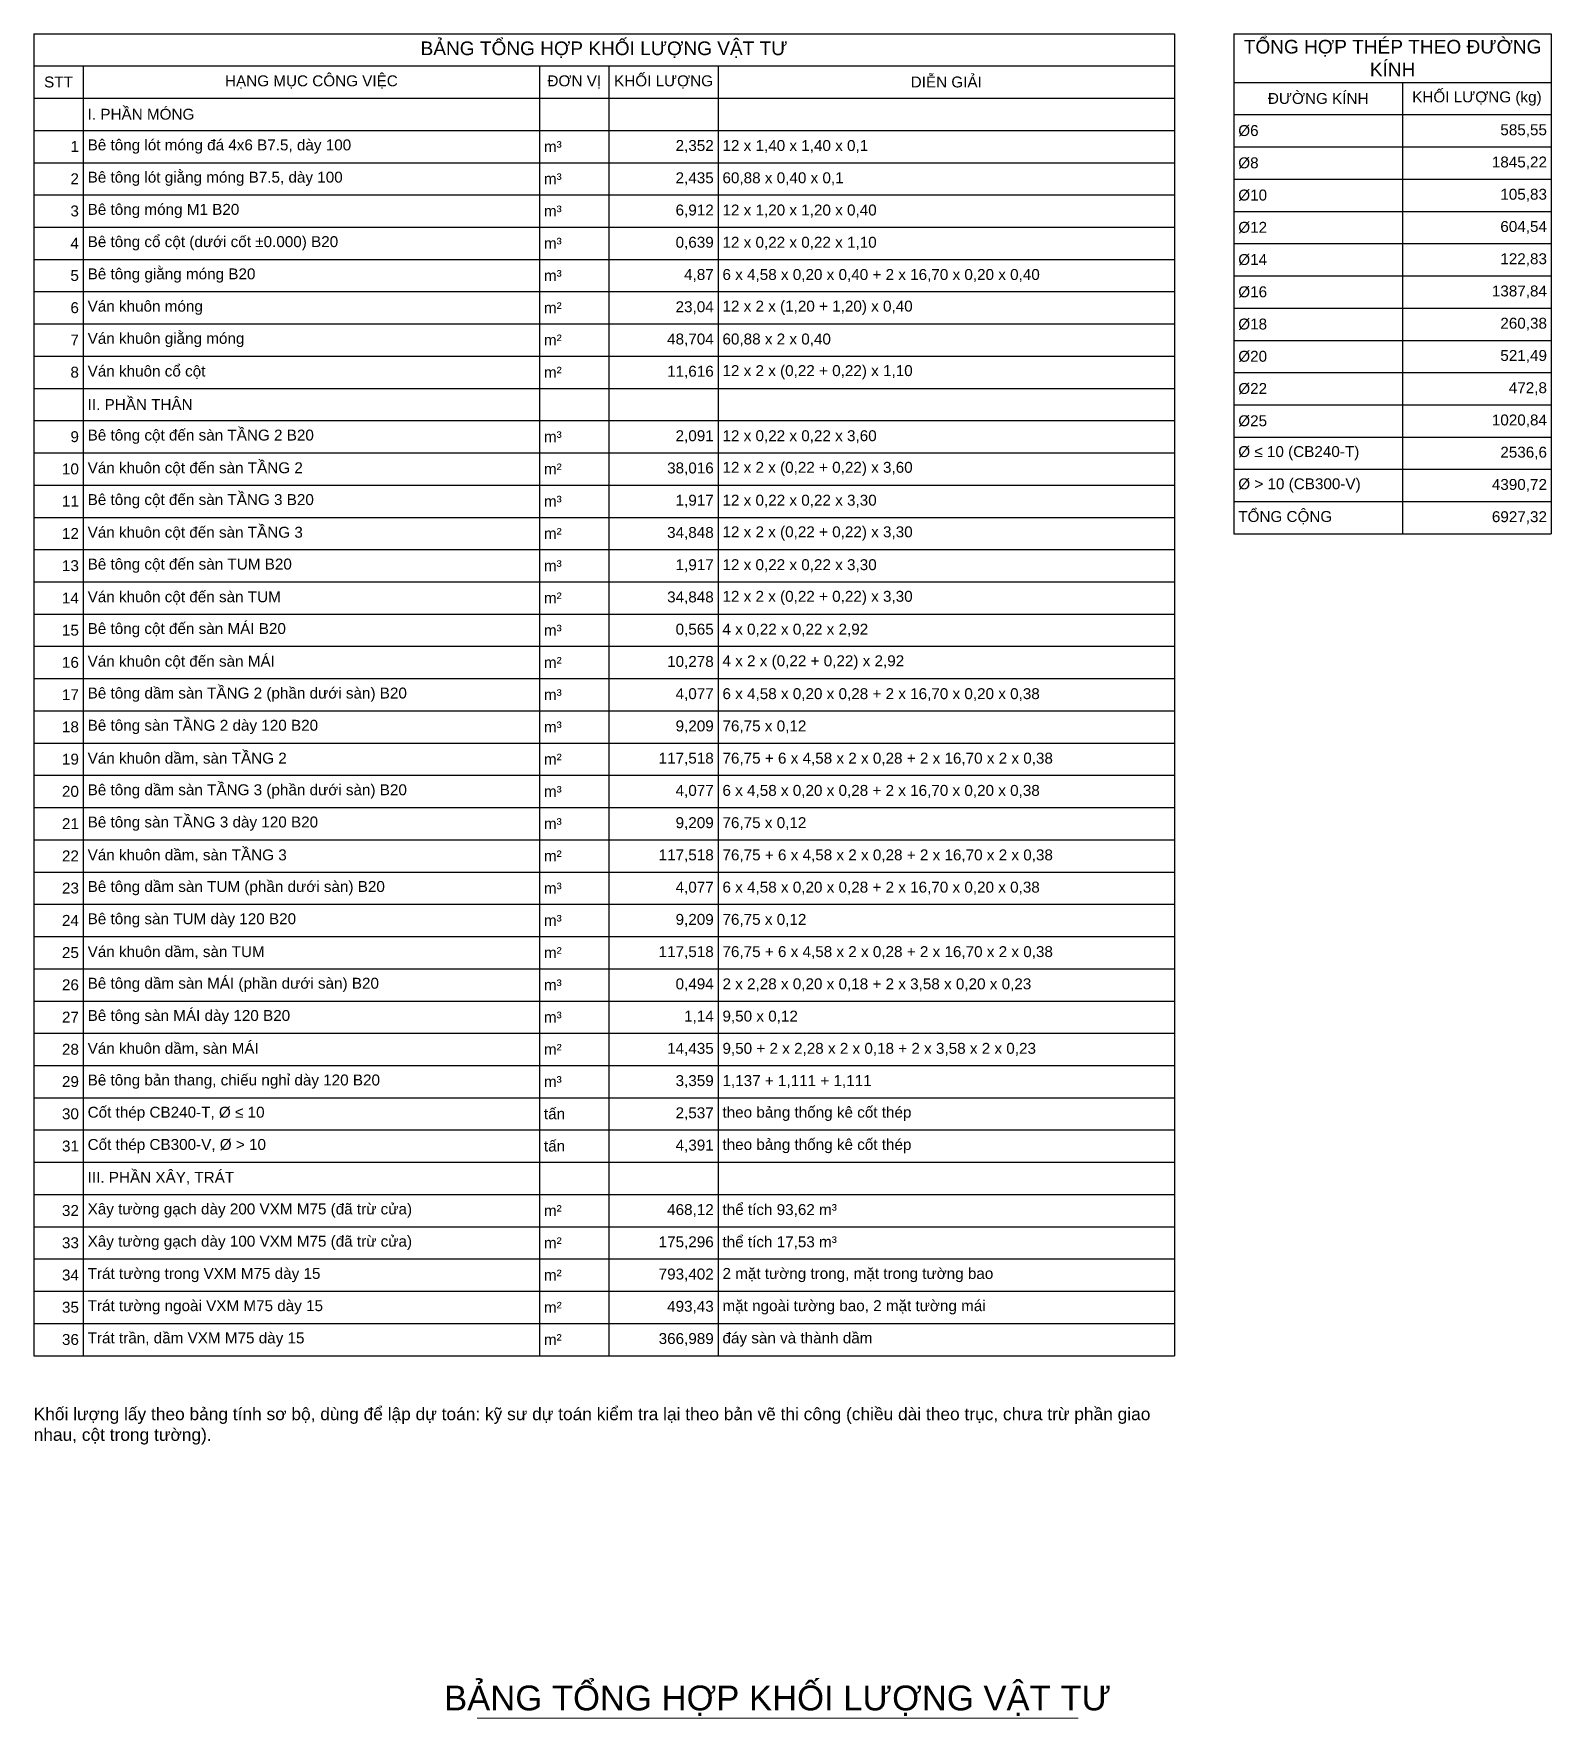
# Model space of a CAD drawing. Header units: millimetres. Extents: x 0 to 198549, y -2709 to 29882.
# Drawn here: x 163749 to 171399, y -1138 to 7352 of the extents above; entities that cross this region are included whole.
import ezdxf
from ezdxf.enums import TextEntityAlignment as Align

# ---------------------------------------------------------------- set-up
doc = ezdxf.new("R2010")
doc.units = ezdxf.units.MM
doc.header["$LTSCALE"] = 40
doc.layers.add('S-ANNO-TEXT', color=7, linetype='Continuous', lineweight=18)
doc.styles.add('MCP-ARIAL', font='arial.ttf')

# ---------------------------------------------------------------- blocks, each defined once
blk = doc.blocks.new('*T100')
at = {"layer": 'S-ANNO-TEXT', "color": 0, "linetype": 'ByBlock', "lineweight": -2, "transparency": 16777216}
for p, q in [((0, 0), (5750, 0)), ((0, 0), (0, -6662.5)), ((5750, 0), (5750, -6662.5)), ((0, -162.5), (5750, -162.5)), ((250, -162.5), (250, -6662.5)), ((2550, -162.5), (2550, -6662.5)), ((2900, -162.5), (2900, -6662.5)), ((3450, -162.5), (3450, -6662.5)), ((0, -325), (5750, -325)), ((0, -487.5), (5750, -487.5)), ((0, -650), (5750, -650)), ((0, -812.5), (5750, -812.5)), ((0, -975), (5750, -975)), ((0, -1137.5), (5750, -1137.5)), ((0, -1300), (5750, -1300)), ((0, -1462.5), (5750, -1462.5)), ((0, -1625), (5750, -1625)), ((0, -1787.5), (5750, -1787.5)), ((0, -1950), (5750, -1950)), ((0, -2112.5), (5750, -2112.5)), ((0, -2275), (5750, -2275)), ((0, -2437.5), (5750, -2437.5)), ((0, -2600), (5750, -2600)), ((0, -2762.5), (5750, -2762.5)), ((0, -2925), (5750, -2925)), ((0, -3087.5), (5750, -3087.5)), ((0, -3250), (5750, -3250)), ((0, -3412.5), (5750, -3412.5)), ((0, -3575), (5750, -3575)), ((0, -3737.5), (5750, -3737.5)), ((0, -3900), (5750, -3900)), ((0, -4062.5), (5750, -4062.5)), ((0, -4225), (5750, -4225)), ((0, -4387.5), (5750, -4387.5)), ((0, -4550), (5750, -4550)), ((0, -4712.5), (5750, -4712.5)), ((0, -4875), (5750, -4875)), ((0, -5037.5), (5750, -5037.5)), ((0, -5200), (5750, -5200)), ((0, -5362.5), (5750, -5362.5)), ((0, -5525), (5750, -5525)), ((0, -5687.5), (5750, -5687.5)), ((0, -5850), (5750, -5850)), ((0, -6012.5), (5750, -6012.5)), ((0, -6175), (5750, -6175)), ((0, -6337.5), (5750, -6337.5)), ((0, -6500), (5750, -6500)), ((0, -6662.5), (5750, -6662.5))]:
    blk.add_line(p, q, dxfattribs=at)
at = {"layer": 'S-ANNO-TEXT', "color": 0, "transparency": 16777216, "style": 'MCP-ARIAL'}
for s, insert, char_height, width, attachment_point in [('BẢNG TỔNG HỢP KHỐI LƯỢNG VẬT TƯ', (2875, -81.25), 68.75, 5706, 5), ('STT', (125, -243.75), 55, 206, 5), ('HẠNG MỤC CÔNG VIỆC', (1400, -243.75), 55, 2256, 5), ('ĐƠN VỊ', (2725, -243.75), 55, 306, 5), ('KHỐI LƯỢNG', (3175, -243.75), 55, 506, 5), ('DIỄN GIẢI', (4600, -243.75), 55, 2256, 5), ('I. PHẦN MÓNG', (272, -406.25), 55, 2256, 4), ('1', (228, -568.75), 55, 206, 6), ('Bê tông lót móng đá 4x6 B7.5, dày 100', (272, -568.75), 55, 2256, 4), ('m³', (2572, -568.75), 55, 306, 4), ('2,352', (3428, -568.75), 55, 506, 6), ('12 x 1,40 x 1,40 x 0,1', (3472, -568.75), 55, 2256, 4), ('2', (228, -731.25), 55, 206, 6), ('Bê tông lót giằng móng B7.5, dày 100', (272, -731.25), 55, 2256, 4), ('m³', (2572, -731.25), 55, 306, 4), ('2,435', (3428, -731.25), 55, 506, 6), ('60,88 x 0,40 x 0,1', (3472, -731.25), 55, 2256, 4), ('3', (228, -893.75), 55, 206, 6), ('Bê tông móng M1 B20', (272, -893.75), 55, 2256, 4), ('m³', (2572, -893.75), 55, 306, 4), ('6,912', (3428, -893.75), 55, 506, 6), ('12 x 1,20 x 1,20 x 0,40', (3472, -893.75), 55, 2256, 4), ('Bê tông cổ cột (dưới cốt ±0.000) B20', (272, -1056.25), 55, 2256, 4), ('4', (228, -1056.25), 55, 206, 6), ('m³', (2572, -1056.25), 55, 306, 4), ('0,639', (3428, -1056.25), 55, 506, 6), ('12 x 0,22 x 0,22 x 1,10', (3472, -1056.25), 55, 2256, 4), ('Bê tông giằng móng B20', (272, -1218.75), 55, 2256, 4), ('4,87', (3428, -1218.75), 55, 506, 6), ('6 x 4,58 x 0,20 x 0,40 + 2 x 16,70 x 0,20 x 0,40', (3472, -1218.75), 55, 2256, 4), ('5', (228, -1218.75), 55, 206, 6), ('m³', (2572, -1218.75), 55, 306, 4), ('6', (228, -1381.25), 55, 206, 6), ('Ván khuôn móng', (272, -1381.25), 55, 2256, 4), ('m²', (2572, -1381.25), 55, 306, 4), ('23,04', (3428, -1381.25), 55, 506, 6), ('12 x 2 x (1,20 + 1,20) x 0,40', (3472, -1381.25), 55, 2256, 4), ('7', (228, -1543.75), 55, 206, 6), ('Ván khuôn giằng móng', (272, -1543.75), 55, 2256, 4), ('m²', (2572, -1543.75), 55, 306, 4), ('48,704', (3428, -1543.75), 55, 506, 6), ('60,88 x 2 x 0,40', (3472, -1543.75), 55, 2256, 4), ('8', (228, -1706.25), 55, 206, 6), ('Ván khuôn cổ cột', (272, -1706.25), 55, 2256, 4), ('m²', (2572, -1706.25), 55, 306, 4), ('11,616', (3428, -1706.25), 55, 506, 6), ('12 x 2 x (0,22 + 0,22) x 1,10', (3472, -1706.25), 55, 2256, 4), ('II. PHẦN THÂN', (272, -1868.75), 55, 2256, 4), ('9', (228, -2031.25), 55, 206, 6), ('Bê tông cột đến sàn TẦNG 2 B20', (272, -2031.25), 55, 2256, 4), ('m³', (2572, -2031.25), 55, 306, 4), ('2,091', (3428, -2031.25), 55, 506, 6), ('12 x 0,22 x 0,22 x 3,60', (3472, -2031.25), 55, 2256, 4), ('10', (228, -2193.75), 55, 206, 6), ('Ván khuôn cột đến sàn TẦNG 2', (272, -2193.75), 55, 2256, 4), ('m²', (2572, -2193.75), 55, 306, 4), ('38,016', (3428, -2193.75), 55, 506, 6), ('12 x 2 x (0,22 + 0,22) x 3,60', (3472, -2193.75), 55, 2256, 4), ('11', (228, -2356.25), 55, 206, 6), ('Bê tông cột đến sàn TẦNG 3 B20', (272, -2356.25), 55, 2256, 4), ('m³', (2572, -2356.25), 55, 306, 4), ('1,917', (3428, -2356.25), 55, 506, 6), ('12 x 0,22 x 0,22 x 3,30', (3472, -2356.25), 55, 2256, 4), ('12', (228, -2518.75), 55, 206, 6), ('Ván khuôn cột đến sàn TẦNG 3', (272, -2518.75), 55, 2256, 4), ('m²', (2572, -2518.75), 55, 306, 4), ('34,848', (3428, -2518.75), 55, 506, 6), ('12 x 2 x (0,22 + 0,22) x 3,30', (3472, -2518.75), 55, 2256, 4), ('13', (228, -2681.25), 55, 206, 6), ('Bê tông cột đến sàn TUM B20', (272, -2681.25), 55, 2256, 4), ('m³', (2572, -2681.25), 55, 306, 4), ('1,917', (3428, -2681.25), 55, 506, 6), ('12 x 0,22 x 0,22 x 3,30', (3472, -2681.25), 55, 2256, 4), ('14', (228, -2843.75), 55, 206, 6), ('Ván khuôn cột đến sàn TUM', (272, -2843.75), 55, 2256, 4), ('m²', (2572, -2843.75), 55, 306, 4), ('34,848', (3428, -2843.75), 55, 506, 6), ('12 x 2 x (0,22 + 0,22) x 3,30', (3472, -2843.75), 55, 2256, 4), ('Bê tông cột đến sàn MÁI B20', (272, -3006.25), 55, 2256, 4), ('15', (228, -3006.25), 55, 206, 6), ('m³', (2572, -3006.25), 55, 306, 4), ('0,565', (3428, -3006.25), 55, 506, 6), ('4 x 0,22 x 0,22 x 2,92', (3472, -3006.25), 55, 2256, 4), ('16', (228, -3168.75), 55, 206, 6), ('Ván khuôn cột đến sàn MÁI', (272, -3168.75), 55, 2256, 4), ('m²', (2572, -3168.75), 55, 306, 4), ('10,278', (3428, -3168.75), 55, 506, 6), ('4 x 2 x (0,22 + 0,22) x 2,92', (3472, -3168.75), 55, 2256, 4), ('17', (228, -3331.25), 55, 206, 6), ('Bê tông dầm sàn TẦNG 2 (phần dưới sàn) B20', (272, -3331.25), 55, 2256, 4), ('m³', (2572, -3331.25), 55, 306, 4), ('4,077', (3428, -3331.25), 55, 506, 6), ('6 x 4,58 x 0,20 x 0,28 + 2 x 16,70 x 0,20 x 0,38', (3472, -3331.25), 55, 2256, 4), ('18', (228, -3493.75), 55, 206, 6), ('Bê tông sàn TẦNG 2 dày 120 B20', (272, -3493.75), 55, 2256, 4), ('m³', (2572, -3493.75), 55, 306, 4), ('9,209', (3428, -3493.75), 55, 506, 6), ('76,75 x 0,12', (3472, -3493.75), 55, 2256, 4), ('19', (228, -3656.25), 55, 206, 6), ('Ván khuôn dầm, sàn TẦNG 2', (272, -3656.25), 55, 2256, 4), ('m²', (2572, -3656.25), 55, 306, 4), ('117,518', (3428, -3656.25), 55, 506, 6), ('76,75 + 6 x 4,58 x 2 x 0,28 + 2 x 16,70 x 2 x 0,38', (3472, -3656.25), 55, 2256, 4), ('20', (228, -3818.75), 55, 206, 6), ('Bê tông dầm sàn TẦNG 3 (phần dưới sàn) B20', (272, -3818.75), 55, 2256, 4), ('m³', (2572, -3818.75), 55, 306, 4), ('4,077', (3428, -3818.75), 55, 506, 6), ('6 x 4,58 x 0,20 x 0,28 + 2 x 16,70 x 0,20 x 0,38', (3472, -3818.75), 55, 2256, 4), ('21', (228, -3981.25), 55, 206, 6), ('Bê tông sàn TẦNG 3 dày 120 B20', (272, -3981.25), 55, 2256, 4), ('m³', (2572, -3981.25), 55, 306, 4), ('9,209', (3428, -3981.25), 55, 506, 6), ('76,75 x 0,12', (3472, -3981.25), 55, 2256, 4), ('22', (228, -4143.75), 55, 206, 6), ('Ván khuôn dầm, sàn TẦNG 3', (272, -4143.75), 55, 2256, 4), ('m²', (2572, -4143.75), 55, 306, 4), ('117,518', (3428, -4143.75), 55, 506, 6), ('76,75 + 6 x 4,58 x 2 x 0,28 + 2 x 16,70 x 2 x 0,38', (3472, -4143.75), 55, 2256, 4), ('23', (228, -4306.25), 55, 206, 6), ('Bê tông dầm sàn TUM (phần dưới sàn) B20', (272, -4306.25), 55, 2256, 4), ('m³', (2572, -4306.25), 55, 306, 4), ('4,077', (3428, -4306.25), 55, 506, 6), ('6 x 4,58 x 0,20 x 0,28 + 2 x 16,70 x 0,20 x 0,38', (3472, -4306.25), 55, 2256, 4), ('24', (228, -4468.75), 55, 206, 6), ('Bê tông sàn TUM dày 120 B20', (272, -4468.75), 55, 2256, 4), ('m³', (2572, -4468.75), 55, 306, 4), ('9,209', (3428, -4468.75), 55, 506, 6), ('76,75 x 0,12', (3472, -4468.75), 55, 2256, 4), ('25', (228, -4631.25), 55, 206, 6), ('Ván khuôn dầm, sàn TUM', (272, -4631.25), 55, 2256, 4), ('m²', (2572, -4631.25), 55, 306, 4), ('117,518', (3428, -4631.25), 55, 506, 6), ('76,75 + 6 x 4,58 x 2 x 0,28 + 2 x 16,70 x 2 x 0,38', (3472, -4631.25), 55, 2256, 4), ('Bê tông dầm sàn MÁI (phần dưới sàn) B20', (272, -4793.75), 55, 2256, 4), ('26', (228, -4793.75), 55, 206, 6), ('m³', (2572, -4793.75), 55, 306, 4), ('0,494', (3428, -4793.75), 55, 506, 6), ('2 x 2,28 x 0,20 x 0,18 + 2 x 3,58 x 0,20 x 0,23', (3472, -4793.75), 55, 2256, 4), ('Bê tông sàn MÁI dày 120 B20', (272, -4956.25), 55, 2256, 4), ('1,14', (3428, -4956.25), 55, 506, 6), ('9,50 x 0,12', (3472, -4956.25), 55, 2256, 4), ('27', (228, -4956.25), 55, 206, 6), ('m³', (2572, -4956.25), 55, 306, 4), ('28', (228, -5118.75), 55, 206, 6), ('Ván khuôn dầm, sàn MÁI', (272, -5118.75), 55, 2256, 4), ('m²', (2572, -5118.75), 55, 306, 4), ('14,435', (3428, -5118.75), 55, 506, 6), ('9,50 + 2 x 2,28 x 2 x 0,18 + 2 x 3,58 x 2 x 0,23', (3472, -5118.75), 55, 2256, 4), ('29', (228, -5281.25), 55, 206, 6), ('Bê tông bản thang, chiếu nghỉ dày 120 B20', (272, -5281.25), 55, 2256, 4), ('m³', (2572, -5281.25), 55, 306, 4), ('3,359', (3428, -5281.25), 55, 506, 6), ('1,137 + 1,111 + 1,111', (3472, -5281.25), 55, 2256, 4), ('30', (228, -5443.75), 55, 206, 6), ('Cốt thép CB240-T, Ø ≤ 10', (272, -5443.75), 55, 2256, 4), ('tấn', (2572, -5443.75), 55, 306, 4), ('2,537', (3428, -5443.75), 55, 506, 6), ('theo bảng thống kê cốt thép', (3472, -5443.75), 55, 2256, 4), ('31', (228, -5606.25), 55, 206, 6), ('Cốt thép CB300-V, Ø > 10', (272, -5606.25), 55, 2256, 4), ('tấn', (2572, -5606.25), 55, 306, 4), ('4,391', (3428, -5606.25), 55, 506, 6), ('theo bảng thống kê cốt thép', (3472, -5606.25), 55, 2256, 4), ('III. PHẦN XÂY, TRÁT', (272, -5768.75), 55, 2256, 4), ('32', (228, -5931.25), 55, 206, 6), ('Xây tường gạch dày 200 VXM M75 (đã trừ cửa)', (272, -5931.25), 55, 2256, 4), ('m²', (2572, -5931.25), 55, 306, 4), ('468,12', (3428, -5931.25), 55, 506, 6), ('thể tích 93,62 m³', (3472, -5931.25), 55, 2256, 4), ('33', (228, -6093.75), 55, 206, 6), ('Xây tường gạch dày 100 VXM M75 (đã trừ cửa)', (272, -6093.75), 55, 2256, 4), ('m²', (2572, -6093.75), 55, 306, 4), ('175,296', (3428, -6093.75), 55, 506, 6), ('thể tích 17,53 m³', (3472, -6093.75), 55, 2256, 4), ('34', (228, -6256.25), 55, 206, 6), ('Trát tường trong VXM M75 dày 15', (272, -6256.25), 55, 2256, 4), ('m²', (2572, -6256.25), 55, 306, 4), ('793,402', (3428, -6256.25), 55, 506, 6), ('2 mặt tường trong, mặt trong tường bao', (3472, -6256.25), 55, 2256, 4), ('35', (228, -6418.75), 55, 206, 6), ('Trát tường ngoài VXM M75 dày 15', (272, -6418.75), 55, 2256, 4), ('m²', (2572, -6418.75), 55, 306, 4), ('493,43', (3428, -6418.75), 55, 506, 6), ('mặt ngoài tường bao, 2 mặt tường mái', (3472, -6418.75), 55, 2256, 4), ('36', (228, -6581.25), 55, 206, 6), ('Trát trần, dầm VXM M75 dày 15', (272, -6581.25), 55, 2256, 4), ('m²', (2572, -6581.25), 55, 306, 4), ('366,989', (3428, -6581.25), 55, 506, 6), ('đáy sàn và thành dầm', (3472, -6581.25), 55, 2256, 4)]:
    blk.add_mtext(s, dxfattribs=dict(at, insert=insert, char_height=char_height, width=width, attachment_point=attachment_point))
blk = doc.blocks.new('*T101')
at = {"layer": 'S-ANNO-TEXT', "color": 0, "linetype": 'ByBlock', "lineweight": -2, "transparency": 16777216}
for p, q in [((0, 0), (1600, 0)), ((0, 0), (0, -2520.5)), ((1600, 0), (1600, -2520.5)), ((0, -245.5), (1600, -245.5)), ((850, -245.5), (850, -2520.5)), ((0, -408), (1600, -408)), ((0, -570.5), (1600, -570.5)), ((0, -733), (1600, -733)), ((0, -895.5), (1600, -895.5)), ((0, -1058), (1600, -1058)), ((0, -1220.5), (1600, -1220.5)), ((0, -1383), (1600, -1383)), ((0, -1545.5), (1600, -1545.5)), ((0, -1708), (1600, -1708)), ((0, -1870.5), (1600, -1870.5)), ((0, -2033), (1600, -2033)), ((0, -2195.5), (1600, -2195.5)), ((0, -2358), (1600, -2358)), ((0, -2520.5), (1600, -2520.5))]:
    blk.add_line(p, q, dxfattribs=at)
at = {"layer": 'S-ANNO-TEXT', "color": 0, "transparency": 16777216, "style": 'MCP-ARIAL'}
for s, insert, char_height, width, attachment_point in [('TỔNG HỢP THÉP THEO ĐƯỜNG KÍNH', (800, -122.8), 68.75, 1556, 5), ('ĐƯỜNG KÍNH', (425, -326.8), 55, 806, 5), ('KHỐI LƯỢNG (kg)', (1225, -326.8), 55, 706, 5), ('Ø6', (22, -489.3), 55, 806, 4), ('585,55', (1578, -489.3), 55, 706, 6), ('Ø8', (22, -651.8), 55, 806, 4), ('1845,22', (1578, -651.8), 55, 706, 6), ('Ø10', (22, -814.3), 55, 806, 4), ('105,83', (1578, -814.3), 55, 706, 6), ('Ø12', (22, -976.8), 55, 806, 4), ('604,54', (1578, -976.8), 55, 706, 6), ('Ø14', (22, -1139.3), 55, 806, 4), ('122,83', (1578, -1139.3), 55, 706, 6), ('Ø16', (22, -1301.8), 55, 806, 4), ('1387,84', (1578, -1301.8), 55, 706, 6), ('Ø18', (22, -1464.3), 55, 806, 4), ('260,38', (1578, -1464.3), 55, 706, 6), ('Ø20', (22, -1626.8), 55, 806, 4), ('521,49', (1578, -1626.8), 55, 706, 6), ('Ø22', (22, -1789.3), 55, 806, 4), ('472,8', (1578, -1789.3), 55, 706, 6), ('Ø25', (22, -1951.8), 55, 806, 4), ('1020,84', (1578, -1951.8), 55, 706, 6), ('Ø ≤ 10 (CB240-T)', (22, -2114.3), 55, 806, 4), ('2536,6', (1578, -2114.3), 55, 706, 6), ('Ø > 10 (CB300-V)', (22, -2276.8), 55, 806, 4), ('4390,72', (1578, -2276.8), 55, 706, 6), ('TỔNG CỘNG', (22, -2439.3), 55, 806, 4), ('6927,32', (1578, -2439.3), 55, 706, 6)]:
    blk.add_mtext(s, dxfattribs=dict(at, insert=insert, char_height=char_height, width=width, attachment_point=attachment_point))

msp = doc.modelspace()

# ---------------------------------------------------------------- linework, layer by layer
at = {"layer": 'S-ANNO-TEXT'}
msp.add_line((165984.371, -1138.344), (169014.371, -1138.344), dxfattribs=at)

# ---------------------------------------------------------------- block references
for name, p in [('*T100', (163749.371, 7351.656)), ('*T101', (169799.371, 7351.656))]:
    msp.add_blockref(name, p)

# ---------------------------------------------------------------- texts
at = {"layer": 'S-ANNO-TEXT', "style": 'MCP-ARIAL'}
msp.add_text('BẢNG TỔNG HỢP KHỐI LƯỢNG VẬT TƯ', height=125, dxfattribs=at).set_placement((167499.371, -1098.344), align=Align.CENTER)
at = {"layer": 'S-ANNO-TEXT', "insert": (163749.371, 426.656), "char_height": 62.5, "width": 5750, "attachment_point": 1, "style": 'MCP-ARIAL'}
msp.add_mtext('Khối lượng lấy theo bảng tính sơ bộ, dùng để lập dự toán: kỹ sư dự toán kiểm tra lại theo bản vẽ thi công (chiều dài theo trục, chưa trừ phần giao nhau, cột trong tường).', dxfattribs=at)

doc.saveas('drawing.dxf')
